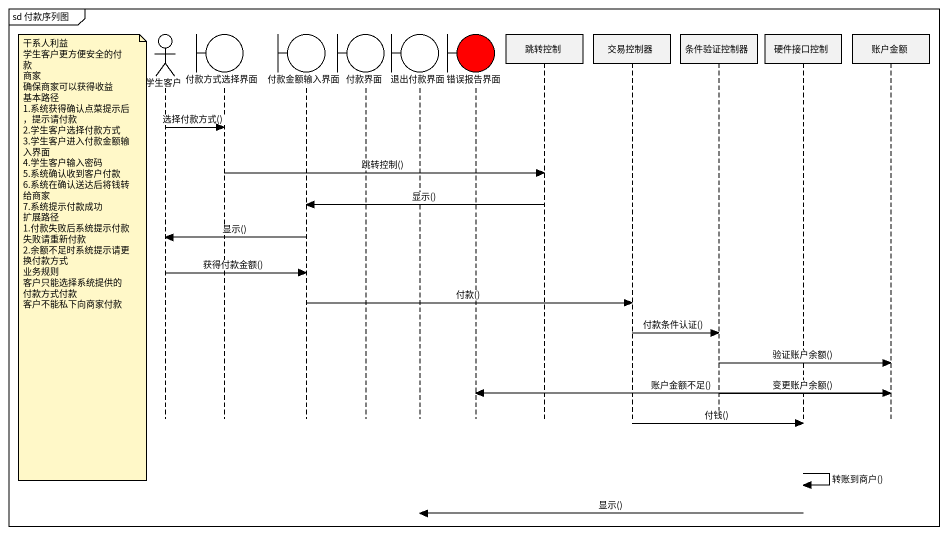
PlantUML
@startuml
mainframe sd 付款序列图
hide footbox
actor 学生客户
boundary 付款方式选择界面
boundary 付款金额输入界面
boundary 付款界面
boundary 退出付款界面
boundary 错误报告界面 #FF0000
participant 跳转控制
participant 交易控制器
participant 条件验证控制器
participant 硬件接口控制
participant 账户金额

学生客户 -> 付款方式选择界面 : 选择付款方式()
付款方式选择界面 -> 跳转控制 : 跳转控制()
跳转控制 -> 付款金额输入界面 : 显示()
付款金额输入界面 -> 学生客户 : 显示()
note left of 学生客户
  干系人利益
  学生客户更方便安全的付款
  商家 确保商家可以获得收益
  基本路径
  1.系统获得确认点菜提示后，提示请付款
  2.学生客户选择付款方式
  3.学生客户进入付款金额输入界面
  4.学生客户输入密码
  5.系统确认收到客户付款
  6.系统在确认送达后将钱转给商家
  7.系统提示付款成功
  扩展路径
  1.付款失败后系统提示付款失败请重新付款
  2.余额不足时系统提示请更换付款方式
  业务规则
  客户只能选择系统提供的付款方式付款
  客户不能私下向商家付款
end note
学生客户 -> 付款金额输入界面 : 获得付款金额()
付款金额输入界面 -> 交易控制器 : 付款()
交易控制器 -> 条件验证控制器 : 付款条件认证()
条件验证控制器 -> 账户金额 : 验证账户余额()
条件验证控制器 -> 账户金额 : 变更账户余额()
账户金额 -> 错误报告界面 : 账户金额不足()
交易控制器 -> 硬件接口控制 : 付钱()
硬件接口控制 -> 硬件接口控制 : 转账到商户()
硬件接口控制 -> 退出付款界面 : 显示()
@enduml
